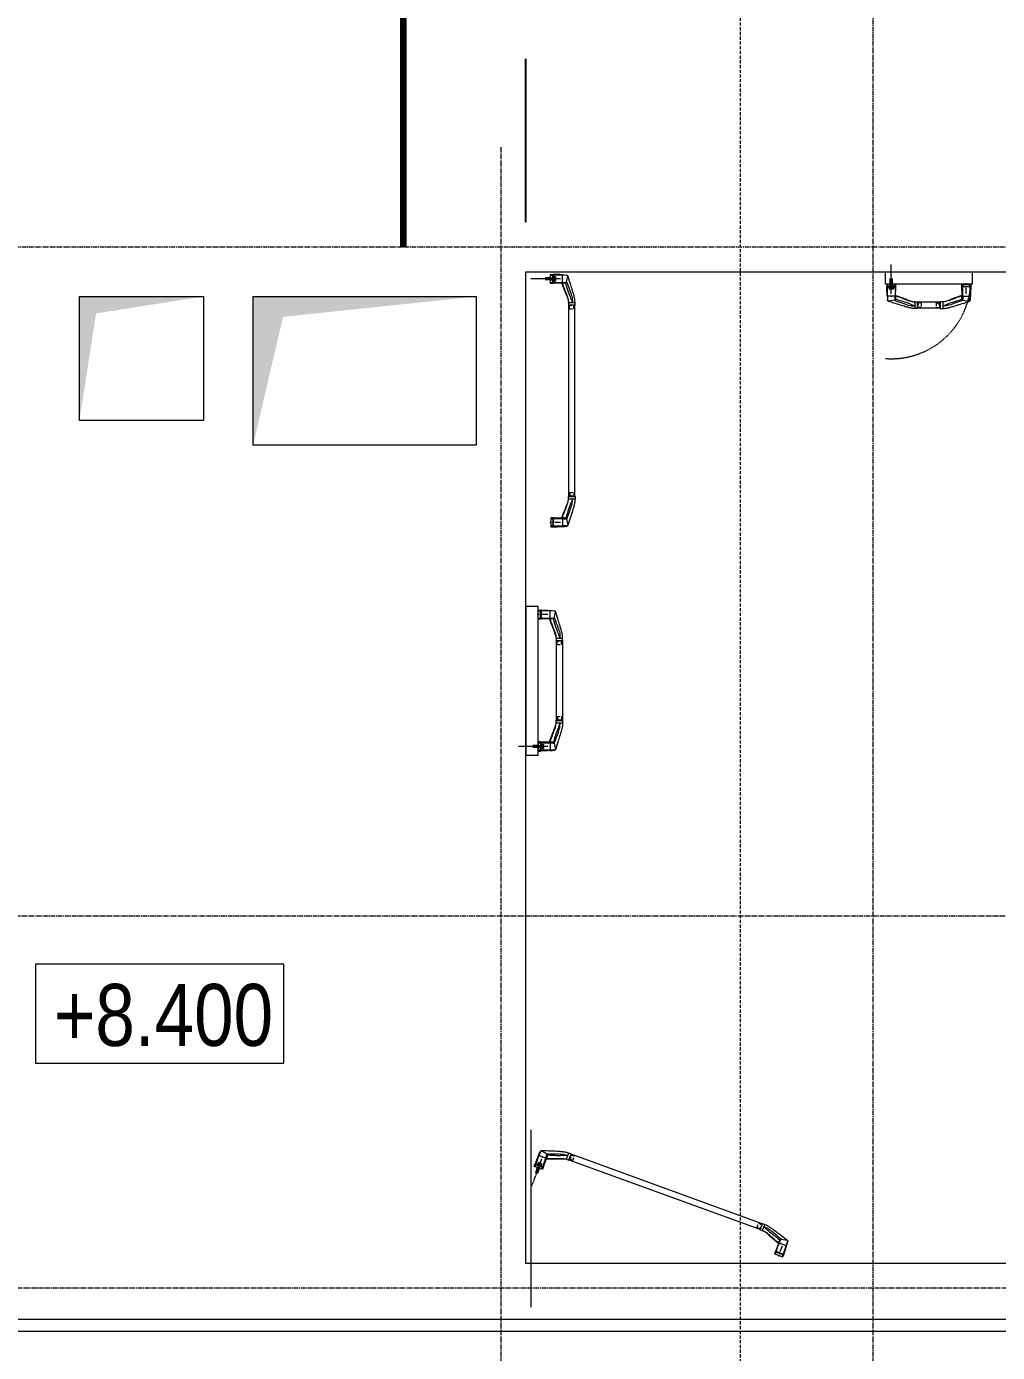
# Model space of a CAD drawing. Header units: millimetres. Extents: x -65509 to 912790, y 446 to 713294.
# Drawn here: x 177584 to 181499, y 363717 to 369066 of the extents above; entities that cross this region are included whole.
import ezdxf
from ezdxf.enums import TextEntityAlignment as Align

# ---------------------------------------------------------------- set-up
doc = ezdxf.new("R2010")
doc.units = ezdxf.units.MM
for name, pattern in [('CENTER2', [28.575, 19.05, -3.175, 3.175, -3.175]), ('CENTERLINE', [30, 12, -1.5, 3, -1.5, 12]), ('DASHED', [19.05, 12.7, -6.35]), ('HIDDEN', [9.525, 6.35, -3.175])]:
    doc.linetypes.add(name, pattern=pattern)
for name, color, linetype, lineweight in [('5.3) ММП плитка 6.1', 5, 'Continuous', 120), ('АР_Двери_внутренние_антипаника', 250, 'Continuous', 0), ('АР_Мебель', 250, 'Continuous', 5), ('АР_Отметка', 250, 'Continuous', 13), ('АР_Разрезы марка', 7, 'Continuous', 13), ('АР_Ф_ЛК', 250, 'Continuous', 5), ('ДШ_КР', 250, 'Continuous', 35), ('ОВ_Шахты', 250, 'Continuous', 5), ('РД_Оси_100', 250, 'Continuous', 0)]:
    doc.layers.add(name, color=color, linetype=linetype, lineweight=lineweight)
doc.layers.add('АР_Делит', color=250, linetype='Continuous', lineweight=0, plot=False)
doc.styles.add('Arial_Narrow_08', font='ARIALN.TTF', dxfattribs={"width": 0.8})
doc.styles.add('style1', font='ARIALN.TTF')

# ---------------------------------------------------------------- blocks, each defined once
blk = doc.blocks.new('ЛК_4000х8500_2эт')
at = {"layer": 'АР_Делит'}
blk.add_lwpolyline([(-200, 4000), (8300, 4000), (8300, 0), (-200, 0)], close=True, dxfattribs=at)
blk = doc.blocks.new('СОШ_2200_АР_ОСИ_М100_28.05.24')
at = {"layer": 'РД_Оси_100', "linetype": 'CENTER2'}
for p, q in [((63600, -6155), (63600, 139938.679)), ((62100, -6155), (62100, 73302.739)), ((-5954.958, 72900), (95715.503, 72900))]:
    blk.add_line(p, q, dxfattribs=at)
for points in [[(119910, 70200), (-5954.958, 70200)], [(95715.503, 68700), (-5454.958, 68700), (-5954.958, 68850)]]:
    blk.add_lwpolyline(points, dxfattribs=at)
blk = doc.blocks.new('Отметка_план')
at = {"color": 7}
blk.add_lwpolyline([(0, 0), (10, 0), (10, 4), (0, 4)], close=True, dxfattribs=at)
at = {"style": 'Arial_Narrow_08', "width": 0.8}
blk.add_attdef('OTMG', text='', height=2.5, dxfattribs=at).set_placement((9.062, 0.702), align=Align.RIGHT)
blk = doc.blocks.new('otv')
at = {"linetype": 'Continuous'}
blk.add_lwpolyline([(0, -1), (0, 0), (1, 0), (1, -1)], close=True, dxfattribs=at)
blk.add_solid([(0, -1), (0, 0), (0.1346, -0.1366), (1, 0)], dxfattribs=at)
blk = doc.blocks.new('UUNEW01NEW00')
at = {"layer": 'АР_Двери_внутренние_антипаника', "color": 1, "linetype": 'Continuous'}
for p, q in [((-9.3, 0.2), (-14.4, -1.5)), ((-9.2, 0.8), (-9.3, 0.2)), ((-9.3, -0.1), (-9.3, 0.2)), ((-9.2, 0.2), (-9.3, 0.2)), ((-9.1, 1), (-9.2, 0.8)), ((-8.9, 0.5), (-9.2, 0.2)), ((-9.1, 19.3), (-8.9, 19.4)), ((-9.1, 19.3), (-9, 18.8)), ((-9, 1.2), (-9.1, 1)), ((-9, 18.8), (-8.8, 18.6)), ((-8.8, 1.3), (-9, 1.2)), ((-8.9, 19.4), (-8.5, 19.5)), ((-8.7, 0.8), (-8.9, 0.5)), ((-8.8, 18.6), (-8.6, 18.4)), ((-8.6, 0.9), (-8.7, 0.8)), ((-8.6, 18.4), (-8.4, 18.2)), ((-8.6, 1), (-8.6, 0.9)), ((-8.5, 1), (-8.6, 1)), ((-8.5, 19.5), (-8.2, 19.5)), ((-8.4, 0.8), (-8.5, 1.5)), ((-8.4, 1.3), (-8.5, 1)), ((-8.4, 18.2), (-8.1, 18.1)), ((-8.4, 1.4), (-8.4, 0.4)), ((-8.3, 0.5), (-8.4, 0.8)), ((-8.4, 0.4), (-8.4, -0.4)), ((-8.4, 0.4), (-8.3, 0.4)), ((-8.1, 0.2), (-8.3, 0.5)), ((-8.2, 19.5), (-7.8, 19.6)), ((-8.1, 18.1), (-7.6, 18)), ((-7.8, 0.1), (-8.1, 0.2)), ((-7.8, 19.6), (-7.5, 19.6)), ((-7.4, 0), (-7.8, 0.1)), ((-7.5, 18.3), (-7.6, 18.2)), ((-7.6, 18.2), (-7.6, 18)), ((-7.6, 18), (-7.6, 16.2)), ((-7.6, 16.2), (-7.6, 14.1)), ((-7.6, 14.1), (-7.6, 12.2)), ((-7.6, 12.2), (-7.6, 9.8)), ((-7.6, 9.8), (-7.6, 7.8)), ((-7.6, 7.8), (-7.6, 6.2)), ((-7.6, 6.2), (-7.6, 4.7)), ((-7.6, 4.7), (-7.5, 3.2)), ((-7.5, 19.6), (-7.1, 19.6)), ((-7.4, 18.3), (-7.5, 18.3)), ((-7.5, 3.2), (-7.5, 1.6)), ((-7.5, 1.6), (-7.4, 0)), ((-7.5, 0), (-7.5, 0)), ((-7.5, 0), (-7.3, 0)), ((-7.3, 18.3), (-7.4, 18.3)), ((-7.4, 0), (7.4, 0)), ((-7.2, 18.3), (-7.3, 18.3)), ((-7.3, 0), (7.3, 0)), ((-7.1, 18.3), (-7.2, 18.3)), ((-7.1, 24), (-7.1, 19.6)), ((-7.1, 19.6), (7.1, 19.6)), ((-7.1, 19.6), (-7.1, 18.3)), ((7.1, 18.3), (-7.1, 18.3)), ((-3.5, 16), (-4.6, 16.4)), ((-4.6, 16.4), (-4.6, 16.3)), ((-3.5, 15.9), (-4.6, 16.3)), ((-4.6, 16.3), (-3.8, 14.8)), ((-3.8, 14.8), (-3.3, 14.8)), ((-3, 14.7), (-3.8, 14.7)), ((-3.8, 14.7), (-3.8, 14.6)), ((-3, 14.6), (-3.8, 14.6)), ((-3.8, 14.6), (-3.8, 13.7)), ((-3.8, 13.7), (-3, 13.7)), ((-3.3, 14.8), (-3.6, 15.5)), ((-3.6, 15.5), (-2.7, 15.3)), ((-3.3, 14.9), (-3.6, 15.5)), ((-2.3, 15.7), (-3.5, 16)), ((-2.3, 15.6), (-3.5, 15.9)), ((-3.1, 14.4), (-3.4, 14.4)), ((-3.4, 14.4), (-3.4, 13.9)), ((-3.4, 14), (-3.1, 14)), ((-3.4, 13.9), (-3.1, 13.9)), ((-3.3, 14.9), (-3.3, 14.8)), ((-3, 14.4), (-3.1, 14.4)), ((-3.1, 14), (-3.1, 13.9)), ((-3.1, 14), (-3, 14)), ((-3.1, 13.9), (-3, 13.9)), ((-3, 14.7), (-3, 14.6)), ((-2.9, 14.7), (-3, 14.7)), ((-2.9, 14.6), (-3, 14.6)), ((-2.9, 14.4), (-3, 14.4)), ((-3, 14.4), (-3, 14.4)), ((-3, 14.4), (-3, 14.4)), ((-3, 14), (-3, 14)), ((-3, 14), (-3, 14)), ((-3, 14), (-2.9, 14)), ((-3, 13.9), (-3, 13.9)), ((-3, 13.9), (-3, 13.9)), ((-3, 13.9), (-2.9, 13.9)), ((-3, 13.7), (-2.9, 13.7)), ((-2.8, 14.7), (-2.9, 14.7)), ((-2.9, 14.7), (-2.9, 14.7)), ((-2.8, 14.5), (-2.9, 14.6)), ((-2.9, 14.6), (-2.9, 14.6)), ((-2.9, 14.3), (-2.9, 14.4)), ((-2.9, 14.3), (-2.9, 14.3)), ((-2.9, 14.3), (-2.9, 14.3)), ((-2.9, 14.3), (-2.9, 14.3)), ((-2.9, 14), (-2.9, 14.3)), ((-2.9, 14.1), (-2.9, 14)), ((-2.9, 14), (-2.9, 14.1)), ((-2.9, 14.1), (-2.9, 14.1)), ((-2.9, 14.1), (-2.9, 14.1)), ((-2.9, 14.1), (-2.9, 14.1)), ((-2.9, 14), (-2.9, 14)), ((-2.9, 13.9), (-2.9, 14)), ((-2.9, 14), (-2.9, 14)), ((-2.9, 14), (-2.9, 14)), ((-2.9, 13.9), (-2.9, 13.9)), ((-2.9, 13.9), (-2.9, 13.9)), ((-2.9, 13.7), (-2.8, 13.7)), ((-2.7, 14.6), (-2.8, 14.7)), ((-2.7, 14.5), (-2.8, 14.5)), ((-2.8, 13.7), (-2.8, 13.8)), ((-2.8, 13.8), (-2.7, 13.8)), ((-2.7, 15.3), (-1.7, 15.1)), ((-2.6, 14.6), (-2.7, 14.6)), ((-2.6, 14.5), (-2.7, 14.5)), ((-2.7, 13.8), (-2.6, 13.8)), ((-2.6, 14.5), (-2.6, 14.6)), ((-2.6, 14.6), (-2.6, 14.6)), ((-2.6, 14.4), (-2.6, 14.5)), ((-2.5, 14.5), (-2.6, 14.5)), ((-2.5, 14.4), (-2.6, 14.4)), ((-2.6, 14.4), (-2.6, 14.4)), ((-2.6, 13.8), (-2.6, 13.9)), ((-2.6, 13.9), (-2.5, 13.9)), ((-2.5, 14.4), (-2.5, 14.5)), ((-2.5, 14.4), (-2.5, 14.3)), ((-2.5, 14.3), (-2.5, 14.4)), ((-2.5, 14), (-2.5, 14.3)), ((-2.5, 13.9), (-2.5, 14)), ((-1, 15.5), (-2.3, 15.7)), ((-1, 15.4), (-2.3, 15.6)), ((-2.2, 14.5), (-2.3, 14.5)), ((-2.3, 14.5), (-2.3, 14.4)), ((-2.3, 14.4), (-2.3, 14.3)), ((-2.2, 14.4), (-2.3, 14.4)), ((-2.3, 14.4), (-2.3, 14.3)), ((-2.3, 14.3), (-2.3, 14)), ((-2.3, 14), (-2.3, 13.9)), ((-2.3, 13.9), (-2.3, 13.9)), ((-2.3, 13.9), (-2.2, 13.8)), ((-2.1, 14.6), (-2.2, 14.6)), ((-2.2, 14.6), (-2.2, 14.5)), ((-2.1, 14.5), (-2.2, 14.5)), ((-2.2, 14.5), (-2.2, 14.4)), ((-2.2, 13.8), (-2.2, 13.8)), ((-2.2, 13.8), (-2.1, 13.8)), ((-2, 14.7), (-2.1, 14.6)), ((-2, 14.6), (-2.1, 14.5)), ((-2.1, 14.6), (-2.1, 14.6)), ((-2.1, 14.5), (-2.1, 14.5)), ((-2.1, 13.8), (-2, 13.7)), ((-1.9, 14.7), (-2, 14.7)), ((-1.9, 14.6), (-2, 14.6)), ((-2, 13.7), (-2, 13.7)), ((-2, 13.7), (-1.9, 13.7)), ((-1.8, 14.7), (-1.9, 14.7)), ((-1.8, 14.6), (-1.9, 14.6)), ((-1.8, 14.4), (-1.9, 14.4)), ((-1.9, 14.4), (-1.9, 14.3)), ((-1.9, 14.3), (-1.9, 14)), ((-1.9, 14.3), (-1.9, 14.3)), ((-1.9, 14.3), (-1.9, 14.3)), ((-1.9, 14.3), (-1.9, 14.3)), ((-1.9, 14.1), (-1.9, 14.1)), ((-1.9, 14.1), (-1.9, 14.1)), ((-1.9, 14.1), (-1.9, 14.1)), ((-1.9, 14.1), (-1.8, 14)), ((-1.9, 14), (-1.9, 14)), ((-1.9, 14), (-1.9, 14)), ((-1.9, 14), (-1.9, 13.9)), ((-1.9, 13.9), (-1.8, 13.9)), ((-1.9, 13.7), (-1.8, 13.7)), ((-1.8, 14.7), (-1.8, 14.6)), ((-1.5, 14.7), (-1.8, 14.7)), ((-1.5, 14.6), (-1.8, 14.6)), ((-1.7, 14.4), (-1.8, 14.4)), ((-1.8, 14.4), (-1.8, 14.4)), ((-1.8, 14.4), (-1.8, 14.4)), ((-1.8, 14), (-1.8, 14)), ((-1.8, 14), (-1.8, 14)), ((-1.8, 14), (-1.7, 14)), ((-1.8, 13.9), (-1.8, 13.9)), ((-1.8, 13.9), (-1.8, 13.9)), ((-1.8, 13.9), (-1.7, 13.9)), ((-1.8, 13.7), (-1.5, 13.7)), ((-1.7, 15.1), (-0.7, 15)), ((-1.7, 14.4), (-1.7, 14.4)), ((-1.6, 14.4), (-1.7, 14.4)), ((-1.7, 14), (-1.7, 13.9)), ((-1.7, 14), (-1.7, 14)), ((-1.7, 14), (-1.6, 14)), ((-1.7, 13.9), (-1.6, 13.9)), ((-1.7, 13.9), (-1.7, 13.9)), ((-1.5, 14.4), (-1.6, 14.4)), ((-1.6, 14.4), (-1.6, 14.4)), ((-1.6, 14), (-1.6, 13.9)), ((-1.6, 14), (-1.6, 14)), ((-1.6, 14), (-1.5, 14)), ((-1.6, 13.9), (-1.6, 13.9)), ((-1.6, 13.9), (-1.5, 13.9)), ((-1.5, 14.7), (-1.5, 14.6)), ((-1.4, 14.7), (-1.5, 14.7)), ((-1.4, 14.6), (-1.5, 14.6)), ((-1.4, 14.3), (-1.5, 14.4)), ((-1.5, 14.4), (-1.5, 14.4)), ((-1.5, 14.4), (-1.5, 14.4)), ((-1.5, 14), (-1.4, 14.1)), ((-1.5, 14), (-1.5, 14)), ((-1.5, 14), (-1.5, 14)), ((-1.5, 14), (-1.5, 14)), ((-1.5, 13.9), (-1.5, 13.9)), ((-1.5, 13.9), (-1.5, 13.9)), ((-1.5, 13.9), (-1.5, 13.9)), ((-1.5, 13.9), (-1.4, 13.9)), ((-1.5, 13.7), (-1.4, 13.7)), ((-1.3, 14.7), (-1.4, 14.7)), ((-1.3, 14.6), (-1.4, 14.6)), ((-1.4, 14.3), (-1.4, 14.3)), ((-1.4, 14.3), (-1.4, 14.3)), ((-1.4, 14.3), (-1.4, 14.3)), ((-1.4, 14), (-1.4, 14.3)), ((-1.4, 14.1), (-1.4, 14)), ((-1.4, 14.1), (-1.4, 14.1)), ((-1.4, 14.1), (-1.4, 14.1)), ((-1.4, 14.1), (-1.4, 14.1)), ((-1.4, 13.9), (-1.4, 14)), ((-1.4, 14), (-1.4, 14)), ((-1.4, 14), (-1.4, 14)), ((-1.4, 13.7), (-1.3, 13.7)), ((-1.2, 14.6), (-1.3, 14.7)), ((-1.3, 14.7), (-1.3, 14.7)), ((-1.3, 14.5), (-1.3, 14.6)), ((-1.2, 14.5), (-1.3, 14.5)), ((-1.3, 13.7), (-1.2, 13.8)), ((-1.1, 14.6), (-1.2, 14.6)), ((-1.1, 14.5), (-1.2, 14.5)), ((-1.2, 13.8), (-1.2, 13.8)), ((-1.2, 13.8), (-1.1, 13.8)), ((-1.1, 14.5), (-1.1, 14.6)), ((-1.1, 14.6), (-1.1, 14.6)), ((-1.1, 14.4), (-1.1, 14.5)), ((-1, 14.5), (-1.1, 14.5)), ((-1, 14.4), (-1.1, 14.4)), ((-1.1, 14.4), (-1.1, 14.4)), ((-1.1, 13.8), (-1.1, 13.9)), ((-1.1, 13.9), (-1, 13.9)), ((0, 16.5), (-1, 15.5)), ((0, 16.4), (-1, 15.4)), ((-1, 15.5), (-1, 15.4)), ((-1, 14.4), (-1, 14.5)), ((-1, 14.3), (-1, 14.4)), ((-1, 14.4), (-1, 14.3)), ((-1, 14), (-1, 14.3)), ((-1, 13.9), (-1, 14)), ((0, 14.7), (-0.8, 14.7)), ((-0.8, 14.7), (-0.8, 14.6)), ((0, 14.6), (-0.8, 14.6)), ((-0.8, 14.6), (-0.8, 13.7)), ((-0.8, 13.7), (-0.4, 13.7)), ((-0.7, 15), (0, 15.7)), ((-0.1, 14.4), (-0.4, 14.4)), ((-0.4, 14.4), (-0.4, 14.2)), ((-0.4, 14.3), (-0.1, 14.3)), ((-0.4, 14.2), (-0.1, 14.2)), ((-0.4, 14.1), (-0.2, 14.1)), ((-0.4, 13.7), (-0.4, 14.1)), ((-0.2, 14.1), (0, 13.7)), ((0, 14.4), (-0.1, 14.4)), ((-0.1, 14.4), (-0.1, 14.4)), ((-0.1, 14.4), (-0.1, 14.4)), ((-0.1, 14.3), (-0.1, 14.2)), ((-0.1, 14.3), (-0.1, 14.3)), ((-0.1, 14.3), (-0.1, 14.3)), ((-0.1, 14.3), (0, 14.3)), ((-0.1, 14.2), (-0.1, 14.2)), ((-0.1, 14.2), (-0.1, 14.2)), ((-0.1, 14.2), (0, 14.2)), ((0, 16.5), (0, 16.4)), ((1, 15.5), (0, 16.5)), ((1, 15.4), (0, 16.4)), ((0, 15.7), (0.7, 15)), ((0, 14.7), (0, 14.6)), ((0.1, 14.7), (0, 14.7)), ((0.1, 14.6), (0, 14.6)), ((0, 14.3), (0, 14.4)), ((0, 14.4), (0, 14.4)), ((0, 14.3), (0, 14.4)), ((0, 14.4), (0, 14.4)), ((0, 14.4), (0, 14.4)), ((0, 14.4), (0, 14.4)), ((0, 14.4), (0, 14.4)), ((0, 14.3), (0, 14.3)), ((0, 14.3), (0, 14.3)), ((0, 14.3), (0, 14.3)), ((0, 14.2), (0, 14.3)), ((0, 14.3), (0, 14.3)), ((0, 14.3), (0, 14.3)), ((0, 14.3), (0, 14.3)), ((0, 14.2), (0, 14.2)), ((0, 14.2), (0, 14.2)), ((0, 13.7), (0.5, 13.7)), ((0.2, 14.7), (0.1, 14.7)), ((0.2, 14.6), (0.1, 14.6)), ((0.3, 14.6), (0.2, 14.7)), ((0.2, 14.7), (0.2, 14.7)), ((0.2, 14.5), (0.2, 14.6)), ((0.3, 14.5), (0.2, 14.5)), ((0.5, 13.7), (0.2, 14.1)), ((0.2, 14.1), (0.3, 14.1)), ((0.4, 14.6), (0.3, 14.6)), ((0.4, 14.5), (0.3, 14.5)), ((0.3, 14.1), (0.4, 14.2)), ((0.3, 14.1), (0.3, 14.1)), ((0.5, 13.8), (0.3, 14.1)), ((0.4, 14.5), (0.4, 14.6)), ((0.4, 14.6), (0.4, 14.6)), ((0.4, 14.4), (0.4, 14.5)), ((0.4, 14.4), (0.4, 14.5)), ((0.4, 14.5), (0.4, 14.5)), ((0.4, 14.3), (0.4, 14.4)), ((0.4, 14.4), (0.4, 14.4)), ((0.4, 14.4), (0.4, 14.4)), ((0.4, 14.2), (0.4, 14.3)), ((0.4, 14.3), (0.4, 14.3)), ((0.4, 14.2), (0.4, 14.2)), ((0.5, 13.8), (0.5, 13.7)), ((0.7, 15), (1.7, 15.1)), ((0.7, 14.7), (0.7, 14.6)), ((1.4, 14.7), (0.7, 14.7)), ((1.4, 14.6), (0.7, 14.6)), ((0.7, 14.6), (0.7, 13.7)), ((0.7, 13.7), (1.1, 13.7)), ((2.3, 15.7), (1, 15.5)), ((2.3, 15.6), (1, 15.4)), ((1, 15.5), (1, 15.4)), ((1.1, 13.7), (1.1, 14.3)), ((1.1, 14.3), (1.2, 14.3)), ((1.2, 14.3), (1.5, 13.7)), ((1.4, 14.7), (1.4, 14.6)), ((1.6, 14.2), (1.4, 14.7)), ((1.6, 14.1), (1.4, 14.6)), ((1.5, 13.7), (1.8, 13.7)), ((1.6, 14.2), (1.6, 14.1)), ((1.7, 14.2), (1.6, 14.2)), ((1.7, 14.1), (1.6, 14.1)), ((1.7, 15.1), (2.7, 15.3)), ((1.9, 14.7), (1.7, 14.2)), ((1.9, 14.6), (1.7, 14.1)), ((1.7, 14.2), (1.7, 14.1)), ((1.8, 13.7), (2, 14.3)), ((1.9, 14.7), (1.9, 14.6)), ((2.5, 14.7), (1.9, 14.7)), ((2.5, 14.6), (1.9, 14.6)), ((2, 14.3), (2.2, 14.3)), ((2.2, 14.3), (2.2, 13.7)), ((2.2, 13.7), (2.5, 13.7)), ((3.5, 16), (2.3, 15.7)), ((3.5, 15.9), (2.3, 15.6)), ((2.5, 14.7), (2.5, 14.6)), ((2.5, 13.7), (2.5, 14.6)), ((2.7, 15.3), (3.6, 15.5)), ((3.1, 14.7), (2.7, 13.8)), ((3.1, 14.6), (2.7, 13.7)), ((2.7, 13.8), (2.7, 13.7)), ((2.7, 13.7), (3.2, 13.7)), ((3.1, 14.7), (3.1, 14.6)), ((3.9, 14.7), (3.1, 14.7)), ((3.9, 14.6), (3.1, 14.6)), ((3.2, 13.7), (3.2, 13.9)), ((3.2, 13.9), (3.8, 13.9)), ((3.6, 15.5), (3.3, 14.8)), ((3.6, 15.5), (3.3, 14.9)), ((3.3, 14.9), (3.3, 14.8)), ((3.3, 14.8), (3.8, 14.8)), ((3.4, 14.3), (3.3, 14)), ((3.3, 14.1), (3.7, 14.1)), ((3.3, 14), (3.7, 14)), ((3.6, 14.3), (3.4, 14.3)), ((4.6, 16.4), (3.5, 16)), ((4.6, 16.3), (3.5, 15.9)), ((3.7, 14), (3.6, 14.3)), ((3.8, 14.8), (4.6, 16.3)), ((3.8, 13.9), (3.8, 13.7)), ((3.8, 13.7), (4.2, 13.7)), ((3.9, 14.7), (3.9, 14.6)), ((4.2, 13.8), (3.9, 14.7)), ((4.2, 13.7), (3.9, 14.6)), ((4.2, 13.8), (4.2, 13.7)), ((4.6, 16.4), (4.6, 16.3)), ((6.7, -9.4), (7.3, 0)), ((7.1, 19.6), (7.1, 24)), ((7.1, 19.6), (7.1, 18.3)), ((7.1, 19.6), (7.5, 19.6)), ((7.2, 18.3), (7.1, 18.3)), ((7.3, 18.3), (7.2, 18.3)), ((7.5, 18.3), (7.3, 18.3)), ((7.4, 0), (7.5, 2)), ((7.8, 0.1), (7.4, 0)), ((7.5, 19.6), (7.8, 19.6)), ((7.6, 18.2), (7.5, 18.3)), ((7.5, 2), (7.6, 4)), ((7.6, 18), (7.6, 18.2)), ((7.6, 18), (8.1, 18.1)), ((7.6, 16.2), (7.6, 18)), ((7.6, 14.2), (7.6, 16.2)), ((7.6, 12.3), (7.6, 14.2)), ((7.6, 9.9), (7.6, 12.3)), ((7.6, 8), (7.6, 9.9)), ((7.6, 5.9), (7.6, 8)), ((7.6, 4), (7.6, 5.9)), ((7.8, 19.6), (8.2, 19.5)), ((8.1, 0.2), (7.8, 0.1)), ((8.1, 18.1), (8.4, 18.2)), ((8.3, 0.5), (8.1, 0.2)), ((8.2, 19.5), (8.5, 19.5)), ((8.4, 0.8), (8.3, 0.5)), ((8.4, 18.2), (8.6, 18.4)), ((8.5, 19.5), (8.9, 19.4)), ((8.6, 18.4), (8.8, 18.6)), ((8.8, 18.6), (9, 18.8)), ((8.9, 19.4), (9.1, 19.3)), ((9, 18.8), (9.1, 19.3)), ((-52.5, -11.9), (-52.5, -19.8)), ((-52.5, -19.8), (-52.5, -25.1)), ((-52.5, -25.1), (-47.5, -25.1)), ((-47.5, -11.9), (-47.5, -19.8)), ((-47.5, -11.9), (-47.5, -11.9)), ((-47.5, -19.8), (-46, -19.6)), ((-45.9, -19.8), (-47.5, -19.8)), ((-47.5, -19.8), (-47.5, -25.1)), ((-46, -19.6), (-44.5, -19.2)), ((-44.3, -19.8), (-45.9, -19.8)), ((-43.1, -11.4), (-44.5, -11.6)), ((-44.5, -19.2), (-42.9, -18.5)), ((-42.5, -19.7), (-44.3, -19.8)), ((-41.6, -11.2), (-43.1, -11.4)), ((-42.9, -18.5), (-41.3, -17.7)), ((-40.6, -19.6), (-42.5, -19.7)), ((-39.3, -10.7), (-41.6, -11.2)), ((-41.3, -17.7), (-39, -16.7)), ((-37.8, -19.2), (-40.6, -19.6)), ((-36.7, -9.9), (-39.3, -10.7)), ((-39, -16.7), (-36.4, -15.7)), ((-34.9, -18.5), (-37.8, -19.2)), ((-33.8, -8.9), (-36.7, -9.9)), ((-36.4, -15.7), (-33.5, -14.5)), ((-31.9, -17.6), (-34.9, -18.5)), ((-30.7, -7.7), (-33.8, -8.9)), ((-33.5, -14.5), (-30.3, -13.4)), ((-28.7, -16.6), (-31.9, -17.6)), ((-27.2, -6.3), (-30.7, -7.7)), ((-30.3, -13.4), (-26.8, -12.1)), ((-25.2, -15.3), (-28.7, -16.6)), ((-23.3, -4.8), (-27.2, -6.3)), ((-26.8, -12.1), (-22.9, -10.9)), ((-21.4, -13.9), (-25.2, -15.3)), ((-19.1, -3.2), (-23.3, -4.8)), ((-22.9, -10.9), (-18.7, -9.6)), ((-17.3, -12.4), (-21.4, -13.9)), ((-14.4, -1.5), (-19.1, -3.2)), ((-18.7, -9.6), (-14, -8.2)), ((-12.8, -10.8), (-17.3, -12.4)), ((-14, -8.2), (-8.8, -6.6)), ((-7.8, -9.1), (-12.8, -10.8)), ((-9, -3.8), (-9.3, -0.1)), ((-8.8, -6.6), (-9, -3.8)), ((-8.8, -6.6), (-8.8, -6.6)), ((-8.8, -7.3), (-8.8, -6.6)), ((-8.8, -6.6), (-8.7, -6.6)), ((-8.5, -8.1), (-8.8, -7.3)), ((-8.7, -6.6), (-8.6, -6.6)), ((-8.6, -6.6), (-8.4, -6.7)), ((-8.2, -8.7), (-8.5, -8.1)), ((-8.4, -0.4), (-8.3, -0.9)), ((-8.4, -6.7), (-8.1, -6.7)), ((-8.3, -0.9), (-8.3, -1.1)), ((-8.3, -1.1), (-8.3, -1.1)), ((-8.3, -1.2), (-8.2, -1.2)), ((-8.2, -1.2), (-8.2, -1.2)), ((-8.2, -1.2), (-8.2, -1.5)), ((-8.2, -1.5), (-8.2, -1.5)), ((-7.8, -9.1), (-8.2, -8.7)), ((-8.1, -6.7), (-8, -6.6)), ((-8, -7.1), (-8.1, -6.7)), ((-8.1, -6.7), (-8.1, -6.7)), ((-8, -6.6), (-8, -6.6)), ((-8, -6.6), (-7.9, -6.6)), ((-7.6, -7.6), (-8, -7.1)), ((-7.8, -6.9), (-7.9, -6.6)), ((-7.9, -6.6), (-7.9, -6.7)), ((-7.9, -6.7), (-7.9, -6.6)), ((-7.5, -7.2), (-7.8, -6.9)), ((-7.4, -8.9), (-7.8, -9.1)), ((-7.2, -8), (-7.6, -7.6)), ((-7.2, -7.4), (-7.5, -7.2)), ((-7.1, -8.7), (-7.4, -8.9)), ((-7.3, 0), (-7.2, -1.7)), ((-7.2, -1.7), (-7.2, -3.1)), ((-7.2, -3.1), (-7.1, -4.5)), ((-6.9, -7.4), (-7.2, -7.4)), ((-6.7, -8.2), (-7.2, -8)), ((-7.1, -4.5), (-7, -6)), ((-6.7, -8.2), (-7.1, -8.7)), ((-7, -6), (-6.9, -7.4)), ((-6.9, -7.4), (-6.8, -7.5)), ((-6.8, -7.5), (-6.8, -7.5)), ((-6.8, -7.5), (-6.8, -7.6)), ((-6.8, -7.6), (-6.8, -7.6)), ((-6.8, -7.6), (-6.8, -7.6)), ((-6.8, -7.6), (-6.8, -7.6)), ((-6.8, -7.6), (-6.8, -7.6)), ((-6.8, -7.6), (-6.8, -7.6)), ((-6.8, -7.6), (-6.8, -7.6)), ((-6.8, -7.6), (-6.8, -7.6)), ((-6.8, -7.6), (-6.8, -7.6)), ((-6.8, -7.6), (-6.8, -7.6)), ((-6.8, -7.6), (-6.8, -7.6)), ((-6.8, -7.6), (-6.8, -7.6)), ((-6.8, -7.6), (-6.8, -7.6)), ((-6.8, -7.6), (-6.8, -7.6)), ((-6.8, -7.6), (-6.7, -7.8)), ((-6.7, -7.8), (-6.6, -8)), ((-6.6, -8), (-6.7, -8.1)), ((-6.7, -8.1), (-6.7, -8.2)), ((-6.7, -8.2), (5.6, -10.6)), ((5.6, -10.6), (6.3, -10)), ((5.6, -10.6), (6, -10.6)), ((6, -10.6), (6.3, -10.5)), ((6.3, -10), (6.6, -9.7)), ((6.3, -10.5), (6.4, -10.5)), ((6.6, -9.7), (6.7, -9.4)), ((6.7, -9.4), (7.1, -9.3)), ((7.1, -9.3), (7.4, -9.1)), ((7.4, -9.1), (7.6, -8.9)), ((8.3, -0.4), (8.3, -0.3))]:
    blk.add_line(p, q, dxfattribs=at)
at = {"layer": 'АР_Двери_внутренние_антипаника', "color": 40, "linetype": 'Continuous'}
for p, q in [((-8.8, 1.3), (-13.2, -0.1)), ((-9.1, 24), (9.1, 24)), ((-9.1, 19.3), (-9.1, 24)), ((-9, 18.2), (-9.1, 19.3)), ((-9, 17.1), (-9, 18.2)), ((-8.5, 1.5), (-9, 17.1)), ((-8.5, 1.5), (-8.8, 1.3)), ((8.3, 0.5), (8, -3.9)), ((9.1, 24), (9.1, 19.3)), ((-53, -19.5), (-53, -12.4)), ((-53, -24.6), (-53, -19.5)), ((-47.5, -11.9), (-52.5, -11.9)), ((-52.5, -25.1), (-47.5, -25.1)), ((-47.5, -11.9), (-46.3, -11.8)), ((-47.5, -25.1), (-45.1, -25)), ((-45.1, -11.7), (-46.3, -11.8)), ((-44.4, -11.5), (-45.1, -11.7)), ((-45.1, -25), (-44.1, -24.9)), ((-42.2, -11), (-44.4, -11.6)), ((-44.1, -24.9), (-43.6, -24.9)), ((-43.6, -24.9), (-43, -24.8)), ((-43, -24.8), (-42.4, -24.8)), ((-42.4, -24.8), (-41.8, -24.7)), ((-40, -10.4), (-42.2, -11)), ((-41.8, -24.7), (-41.1, -24.6)), ((-41.1, -24.6), (-39.3, -24.3)), ((-38, -9.7), (-40, -10.4)), ((-39.3, -24.3), (-37.6, -23.9)), ((-36.1, -9), (-38, -9.7)), ((-37.6, -23.9), (-36.2, -23.6)), ((-36.2, -23.6), (-35.1, -23.3)), ((-34.2, -8.3), (-36.1, -9)), ((-35.1, -23.3), (-34.2, -23.1)), ((-32.1, -7.5), (-34.2, -8.3)), ((-34.2, -23.1), (-33.1, -22.8)), ((-33.1, -22.8), (-31.7, -22.5)), ((-30.3, -6.7), (-32.1, -7.5)), ((-31.7, -22.5), (-30.1, -22)), ((-28.2, -5.9), (-30.3, -6.7)), ((-30.1, -22), (-28.2, -21.5)), ((-25.9, -4.9), (-28.2, -5.9)), ((-28.2, -21.5), (-26, -20.8)), ((-26, -20.8), (-23.3, -20)), ((-23.3, -3.9), (-25.9, -4.9)), ((-20.4, -2.7), (-23.3, -3.9)), ((-23.3, -20), (-20.2, -19.1)), ((-17, -1.5), (-20.4, -2.7)), ((-20.2, -19.1), (-17.7, -18.3)), ((-17.7, -18.3), (-14.9, -17.4)), ((-13.2, -0.1), (-17, -1.5)), ((-14.9, -17.4), (-11.8, -16.4)), ((-11.8, -16.4), (-8.3, -15.3)), ((-8.3, -15.3), (-4.5, -14.1)), ((-4.5, -14.1), (-0.2, -12.7)), ((-0.2, -12.7), (4.6, -11.2)), ((4.6, -11.2), (5.6, -10.9)), ((5.6, -10.9), (6.4, -10.5)), ((6.4, -10.5), (7.3, -9.6)), ((7.3, -9.6), (7.6, -8.9)), ((7.6, -8.9), (7.7, -8.7)), ((8, -3.9), (7.7, -8.6)), ((7.7, -8.7), (7.7, -8.6))]:
    blk.add_line(p, q, dxfattribs=at)
at = {"layer": 'АР_Двери_внутренние_антипаника', "color": 1, "linetype": 'CENTERLINE'}
blk.add_line((0, 4.4), (0, 26), dxfattribs=at)
at = {"layer": 'АР_Двери_внутренние_антипаника', "color": 1, "linetype": 'HIDDEN'}
for p, q in [((-60.5, -14), (-53, -14)), ((-60.5, -14), (-60.5, -23)), ((-60.5, -23), (-53, -23)), ((-54.5, -17.6), (-54.5, -14.1)), ((-54.5, -14.1), (-53, -14.1)), ((-54.5, -17.6), (-53, -17.6))]:
    blk.add_line(p, q, dxfattribs=at)
at = {"layer": 'АР_Двери_внутренние_антипаника', "color": 1, "linetype": 'Continuous'}
blk.add_arc((490.8, 29.3), 500, 183.3082, 184.1216, dxfattribs=at)
at = {"layer": 'АР_Двери_внутренние_антипаника', "color": 40, "linetype": 'Continuous'}
for centre, radius, start, end in [((-490.9, 27.7), 500, 356.9219, 359.0377), ((-52.5, -12.4), 0.5, 90, 180), ((-52.5, -24.6), 0.5, 180, 270)]:
    blk.add_arc(centre, radius, start, end, dxfattribs=at)
at = {"layer": 'АР_Двери_внутренние_антипаника', "color": 1, "linetype": 'Continuous'}
blk.add_point((0, 0), dxfattribs=at)
blk = doc.blocks.new('66NEW00')
at = {"layer": 'АР_Двери_внутренние_антипаника', "color": 40, "linetype": 'Continuous'}
for p, q in [((9.1, 0), (-9.1, 0)), ((-9.1, 0), (-9.1, -4.7)), ((9.1, -4.7), (9.1, 0)), ((-8.3, -23.5), (-8, -27.9)), ((8.5, -22.4), (9, -6.9)), ((8.5, -22.4), (8.8, -22.7)), ((8.8, -22.7), (13.2, -24.1)), ((9, -5.7), (9.1, -4.7)), ((9, -6.9), (9, -5.7)), ((13.2, -24.1), (17, -25.5)), ((17, -25.5), (20.4, -26.7)), ((20.4, -26.7), (23.3, -27.9)), ((-8, -27.9), (-7.7, -32.5)), ((-7.7, -32.7), (-7.7, -32.5)), ((-7.6, -32.8), (-7.7, -32.7)), ((-7.3, -33.6), (-7.6, -32.8)), ((-6.4, -34.5), (-7.3, -33.6)), ((-5.6, -34.9), (-6.4, -34.5)), ((-4.6, -35.2), (-5.6, -34.9)), ((0.2, -36.7), (-4.6, -35.2)), ((4.5, -38.1), (0.2, -36.7)), ((8.3, -39.3), (4.5, -38.1)), ((11.8, -40.4), (8.3, -39.3)), ((14.9, -41.4), (11.8, -40.4)), ((17.7, -42.3), (14.9, -41.4)), ((20.2, -43), (17.7, -42.3)), ((23.3, -44), (20.2, -43)), ((23.3, -27.9), (25.9, -28.9)), ((26, -44.8), (23.3, -44)), ((25.9, -28.9), (28.2, -29.9)), ((28.2, -45.4), (26, -44.8)), ((28.2, -29.9), (30.3, -30.7)), ((30.1, -46), (28.2, -45.4)), ((31.7, -46.4), (30.1, -46)), ((30.3, -30.7), (32.1, -31.4)), ((33.1, -46.8), (31.7, -46.4)), ((32.1, -31.4), (34.2, -32.3)), ((34.2, -47.1), (33.1, -46.8)), ((34.2, -32.3), (36.1, -33)), ((35.1, -47.3), (34.2, -47.1)), ((36.2, -47.6), (35.1, -47.3)), ((36.1, -33), (38, -33.7)), ((37.6, -47.9), (36.2, -47.6)), ((39.3, -48.2), (37.6, -47.9)), ((38, -33.7), (40, -34.4)), ((41.1, -48.6), (39.3, -48.2)), ((40, -34.4), (42.2, -35)), ((41.8, -48.7), (41.1, -48.6)), ((42.4, -48.7), (41.8, -48.7)), ((42.2, -35), (44.4, -35.5)), ((43, -48.8), (42.4, -48.7)), ((43.6, -48.9), (43, -48.8)), ((44.1, -48.9), (43.6, -48.9)), ((45.1, -49), (44.1, -48.9)), ((44.4, -35.5), (45.1, -35.6)), ((45.1, -35.6), (46.3, -35.8)), ((47.5, -49.1), (45.1, -49)), ((47.5, -35.8), (46.3, -35.8)), ((47.5, -35.8), (52.5, -35.8)), ((52.5, -49.1), (47.5, -49.1)), ((53, -43.4), (53, -36.3)), ((53, -48.6), (53, -43.4))]:
    blk.add_line(p, q, dxfattribs=at)
at = {"layer": 'АР_Двери_внутренние_антипаника', "color": 1, "linetype": 'Continuous'}
for p, q in [((-7.1, -4.4), (-7.1, 0)), ((7.1, 0), (7.1, -4.4)), ((-8.9, -4.6), (-9.1, -4.7)), ((-9, -5.2), (-9.1, -4.7)), ((-8.8, -5.4), (-9, -5.2)), ((-8.5, -4.5), (-8.9, -4.6)), ((-8.6, -5.6), (-8.8, -5.4)), ((-8.4, -5.7), (-8.6, -5.6)), ((-8.2, -4.4), (-8.5, -4.5)), ((-8.1, -5.8), (-8.4, -5.7)), ((-8.4, -23.1), (-8.3, -23.5)), ((-8.3, -23.5), (-8.1, -23.7)), ((-8.3, -24.4), (-8.3, -24.2)), ((-7.8, -4.4), (-8.2, -4.4)), ((-7.6, -5.9), (-8.1, -5.8)), ((-8.1, -23.7), (-7.8, -23.9)), ((-7.5, -4.4), (-7.8, -4.4)), ((-7.8, -23.9), (-7.4, -24)), ((-7.6, -5.8), (-7.5, -5.7)), ((-7.6, -5.9), (-7.6, -5.8)), ((-7.6, -7.7), (-7.6, -5.9)), ((-7.6, -9.8), (-7.6, -7.7)), ((-7.6, -11.7), (-7.6, -9.8)), ((-7.6, -14), (-7.6, -11.7)), ((-7.6, -16), (-7.6, -14)), ((-7.6, -18.1), (-7.6, -16)), ((-7.6, -19.9), (-7.6, -18.1)), ((-7.5, -21.9), (-7.6, -19.9)), ((-7.1, -4.4), (-7.5, -4.4)), ((-7.5, -5.7), (-7.3, -5.7)), ((-7.4, -24), (-7.5, -21.9)), ((7.4, -24), (-7.4, -24)), ((-7.3, -5.7), (-7.2, -5.6)), ((7.3, -24), (-7.3, -24)), ((-6.7, -33.3), (-7.3, -24)), ((-7.2, -5.6), (-7.1, -5.6)), ((7.1, -4.4), (-7.1, -4.4)), ((-7.1, -4.4), (-7.1, -5.6)), ((-7.1, -5.6), (7.1, -5.6)), ((7.1, -4.4), (7.1, -5.6)), ((7.5, -4.4), (7.1, -4.4)), ((7.1, -5.6), (7.2, -5.6)), ((7.2, -5.6), (7.3, -5.7)), ((7.3, -24), (7.2, -25.6)), ((7.2, -25.6), (7.2, -27.1)), ((7.3, -5.7), (7.4, -5.7)), ((7.5, -24), (7.3, -24)), ((7.4, -5.7), (7.5, -5.7)), ((7.5, -22.4), (7.4, -24)), ((7.4, -24), (7.8, -23.9)), ((7.8, -4.4), (7.5, -4.4)), ((7.5, -5.7), (7.6, -5.8)), ((7.6, -19.3), (7.5, -20.8)), ((7.5, -20.8), (7.5, -22.4)), ((7.5, -24), (7.5, -24)), ((8.1, -5.8), (7.6, -5.9)), ((7.6, -5.8), (7.6, -5.9)), ((7.6, -5.9), (7.6, -7.8)), ((7.6, -7.8), (7.6, -9.9)), ((7.6, -9.9), (7.6, -11.8)), ((7.6, -11.8), (7.6, -14.2)), ((7.6, -14.2), (7.6, -16.2)), ((7.6, -16.2), (7.6, -17.8)), ((7.6, -17.8), (7.6, -19.3)), ((8.2, -4.4), (7.8, -4.4)), ((7.8, -23.9), (8.1, -23.7)), ((8.4, -5.7), (8.1, -5.8)), ((8.1, -23.7), (8.3, -23.5)), ((8.5, -4.5), (8.2, -4.4)), ((8.2, -25.1), (8.2, -25.2)), ((8.3, -25.1), (8.2, -25.1)), ((8.2, -25.2), (8.2, -25.5)), ((8.2, -25.5), (8.2, -25.5)), ((8.3, -23.5), (8.4, -23.1)), ((8.4, -23.6), (8.3, -23.6)), ((8.4, -24.3), (8.3, -24.8)), ((8.3, -24.8), (8.3, -25.1)), ((8.3, -25.1), (8.3, -25.1)), ((8.6, -5.6), (8.4, -5.7)), ((8.4, -23.1), (8.5, -22.4)), ((8.4, -22.6), (8.5, -22.9)), ((8.4, -22.6), (8.4, -23.6)), ((8.4, -23.6), (8.4, -24.3)), ((8.9, -4.6), (8.5, -4.5)), ((8.5, -22.9), (8.6, -23)), ((8.8, -5.4), (8.6, -5.6)), ((8.6, -23), (8.6, -23.1)), ((8.6, -23.1), (8.7, -23.2)), ((8.7, -23.2), (8.9, -23.4)), ((9, -5.2), (8.8, -5.4)), ((8.8, -22.7), (9, -22.8)), ((9.1, -4.7), (8.9, -4.6)), ((8.9, -23.4), (9.2, -23.8)), ((9.1, -4.7), (9, -5.2)), ((9, -22.8), (9.1, -22.9)), ((9, -27.8), (9.3, -24)), ((9.1, -22.9), (9.2, -23.2)), ((9.2, -23.2), (9.3, -23.8)), ((9.2, -23.8), (9.3, -23.8)), ((9.3, -23.8), (14.4, -25.5)), ((9.3, -24), (9.3, -23.8)), ((14.4, -25.5), (19.1, -27.2)), ((-7.4, -33.1), (-7.6, -32.8)), ((-7.1, -33.3), (-7.4, -33.1)), ((-6.7, -33.3), (-7.1, -33.3)), ((-6.6, -33.7), (-6.7, -33.3)), ((-6.3, -34), (-6.6, -33.7)), ((-6.3, -34.5), (-6.4, -34.4)), ((-5.6, -34.5), (-6.3, -34)), ((-6, -34.6), (-6.3, -34.5)), ((-5.6, -34.5), (-6, -34.6)), ((6.7, -32.2), (-5.6, -34.5)), ((6.7, -31.8), (6.6, -32)), ((6.6, -32), (6.7, -32.1)), ((6.8, -31.6), (6.7, -31.8)), ((6.7, -32.2), (7.2, -32)), ((6.7, -32.1), (6.7, -32.2)), ((6.7, -32.2), (7.1, -32.7)), ((6.9, -31.4), (6.8, -31.5)), ((6.8, -31.5), (6.8, -31.5)), ((6.8, -31.5), (6.8, -31.5)), ((6.8, -31.5), (6.8, -31.6)), ((6.8, -31.6), (6.8, -31.6)), ((6.8, -31.6), (6.8, -31.6)), ((6.8, -31.6), (6.8, -31.6)), ((6.8, -31.6), (6.8, -31.6)), ((6.8, -31.6), (6.8, -31.6)), ((6.8, -31.6), (6.8, -31.6)), ((6.8, -31.6), (6.8, -31.6)), ((6.8, -31.6), (6.8, -31.6)), ((6.8, -31.6), (6.8, -31.6)), ((6.8, -31.6), (6.8, -31.6)), ((6.8, -31.6), (6.8, -31.6)), ((6.8, -31.6), (6.8, -31.6)), ((7, -29.9), (6.9, -31.4)), ((6.9, -31.4), (7.2, -31.3)), ((7.1, -28.5), (7, -29.9)), ((7.2, -27.1), (7.1, -28.5)), ((7.1, -32.7), (7.4, -32.9)), ((7.2, -31.3), (7.5, -31.2)), ((7.2, -32), (7.6, -31.6)), ((7.4, -32.9), (7.8, -33.1)), ((7.5, -31.2), (7.8, -30.9)), ((7.6, -31.6), (8, -31.1)), ((7.8, -30.9), (7.9, -30.6)), ((7.8, -33.1), (8.2, -32.7)), ((7.8, -33.1), (12.8, -34.8)), ((8, -30.6), (7.9, -30.6)), ((7.9, -30.6), (7.9, -30.6)), ((7.9, -30.6), (7.9, -30.6)), ((8, -31.1), (8.1, -30.6)), ((8.1, -30.6), (8, -30.6)), ((8, -30.6), (8, -30.6)), ((8.1, -30.7), (8.1, -30.6)), ((8.4, -30.7), (8.1, -30.7)), ((8.2, -32.7), (8.5, -32.1)), ((8.6, -30.6), (8.4, -30.7)), ((8.5, -32.1), (8.8, -31.3)), ((8.7, -30.6), (8.6, -30.6)), ((8.8, -30.6), (8.7, -30.6)), ((8.8, -30.6), (9, -27.8)), ((14, -32.2), (8.8, -30.6)), ((8.8, -30.6), (8.8, -30.6)), ((8.8, -31.3), (8.8, -30.6)), ((12.8, -34.8), (17.3, -36.4)), ((18.7, -33.6), (14, -32.2)), ((17.3, -36.4), (21.4, -37.9)), ((22.9, -34.9), (18.7, -33.6)), ((19.1, -27.2), (23.3, -28.8)), ((21.4, -37.9), (25.2, -39.3)), ((26.8, -36.1), (22.9, -34.9)), ((23.3, -28.8), (27.2, -30.3)), ((25.2, -39.3), (28.7, -40.5)), ((30.3, -37.3), (26.8, -36.1)), ((27.2, -30.3), (30.7, -31.7)), ((28.7, -40.5), (31.9, -41.6)), ((33.5, -38.5), (30.3, -37.3)), ((30.7, -31.7), (33.8, -32.9)), ((31.9, -41.6), (34.9, -42.5)), ((36.4, -39.6), (33.5, -38.5)), ((33.8, -32.9), (36.7, -33.9)), ((34.9, -42.5), (37.8, -43.2)), ((39, -40.7), (36.4, -39.6)), ((36.7, -33.9), (39.3, -34.6)), ((37.8, -43.2), (40.6, -43.6)), ((41.3, -41.7), (39, -40.7)), ((39.3, -34.6), (41.6, -35.1)), ((40.6, -43.6), (42.5, -43.7)), ((42.9, -42.5), (41.3, -41.7)), ((41.6, -35.1), (43.1, -35.4)), ((42.5, -43.7), (44.3, -43.7)), ((44.5, -43.1), (42.9, -42.5)), ((43.1, -35.4), (44.5, -35.6)), ((44.3, -43.7), (45.9, -43.7)), ((46, -43.6), (44.5, -43.1)), ((45.9, -43.7), (47.5, -43.7)), ((47.5, -43.7), (46, -43.6)), ((47.5, -35.9), (47.5, -43.7)), ((47.5, -35.9), (47.5, -35.9)), ((47.5, -43.7), (47.5, -49.1)), ((52.5, -49.1), (47.5, -49.1)), ((52.5, -35.9), (52.5, -43.7)), ((52.5, -43.7), (52.5, -49.1))]:
    blk.add_line(p, q, dxfattribs=at)
at = {"layer": 'АР_Двери_внутренние_антипаника', "color": 1, "linetype": 'CENTERLINE'}
blk.add_line((0, -19.6), (0, 2), dxfattribs=at)
at = {"layer": 'АР_Двери_внутренние_антипаника', "color": 1, "linetype": 'HIDDEN'}
for p, q in [((60.5, -38), (53, -38)), ((54.5, -38.1), (53, -38.1)), ((54.5, -41.6), (53, -41.6)), ((60.5, -47), (53, -47)), ((54.5, -41.6), (54.5, -38.1)), ((60.5, -38), (60.5, -47))]:
    blk.add_line(p, q, dxfattribs=at)
at = {"layer": 'АР_Двери_внутренние_антипаника', "color": 40, "linetype": 'Continuous'}
for centre, radius, start, end in [((490.9, 3.7), 500, 180.9623, 183.0781), ((52.5, -36.3), 0.5, 0, 90), ((52.5, -48.6), 0.5, 270, 0)]:
    blk.add_arc(centre, radius, start, end, dxfattribs=at)
at = {"layer": 'АР_Двери_внутренние_антипаника', "color": 1, "linetype": 'Continuous'}
blk.add_arc((-490.8, 5.3), 500, 355.8784, 356.6918, dxfattribs=at)
blk.add_point((0, 0), dxfattribs=at)
blk = doc.blocks.new('*U533')
at = {"layer": 'АР_Двери_внутренние_антипаника', "color": 40, "linetype": 'Continuous'}
for p, q in [((876.2, 97.1), (106, 97.1)), ((876.2, 72.7), (106, 72.7)), ((-4.5, 0), (-4.5, -22.2)), ((4.5, 0), (4.5, -22.2))]:
    blk.add_line(p, q, dxfattribs=at)
at = {"layer": 'АР_Двери_внутренние_антипаника', "color": 1, "linetype": 'HIDDEN'}
for p, q in [((4.5, 7.5), (-4.5, 7.5)), ((-4.5, 0), (-4.5, 7.5)), ((4.5, 0), (4.5, 7.5))]:
    blk.add_line(p, q, dxfattribs=at)
at = {"layer": 'АР_Двери_внутренние_антипаника', "color": 1, "linetype": 'Continuous'}
for p, q in [((-1.4, -22.2), (-3.7, 0)), ((3.7, 0), (1.4, -22.2))]:
    blk.add_line(p, q, dxfattribs=at)
at = {"layer": 'АР_Двери_внутренние_антипаника', "color": 1, "linetype": 'CENTERLINE'}
blk.add_line((0, -4), (0, -79.7), dxfattribs=at)
at = {"layer": 'АР_Двери_внутренние_антипаника', "xscale": 2, "yscale": 2, "zscale": 2, "rotation": 180}
for name, p in [('UUNEW01NEW00', (0, 47.9)), ('66NEW00', (982.2, 0))]:
    blk.add_blockref(name, p, dxfattribs=at)
blk = doc.blocks.new('*U534')
at = {"layer": 'АР_Двери_внутренние_антипаника', "color": 40, "linetype": 'Continuous'}
for p, q in [((196.1, 97.1), (106, 97.1)), ((196.1, 72.7), (106, 72.7)), ((-4.5, 0), (-4.5, -22.2)), ((4.5, 0), (4.5, -22.2))]:
    blk.add_line(p, q, dxfattribs=at)
at = {"layer": 'АР_Двери_внутренние_антипаника', "color": 1, "linetype": 'HIDDEN'}
for p, q in [((4.5, 7.5), (-4.5, 7.5)), ((-4.5, 0), (-4.5, 7.5)), ((4.5, 0), (4.5, 7.5))]:
    blk.add_line(p, q, dxfattribs=at)
at = {"layer": 'АР_Двери_внутренние_антипаника', "color": 1, "linetype": 'Continuous'}
for p, q in [((-1.4, -22.2), (-3.7, 0)), ((3.7, 0), (1.4, -22.2))]:
    blk.add_line(p, q, dxfattribs=at)
at = {"layer": 'АР_Двери_внутренние_антипаника', "color": 1, "linetype": 'CENTERLINE'}
blk.add_line((0, -4), (0, -79.7), dxfattribs=at)
at = {"layer": 'АР_Двери_внутренние_антипаника', "xscale": 2, "yscale": 2, "zscale": 2, "rotation": 180}
for name, p in [('UUNEW01NEW00', (0, 47.9)), ('66NEW00', (302.1, 0))]:
    blk.add_blockref(name, p, dxfattribs=at)
blk = doc.blocks.new('*U510')
at = {"layer": 'АР_Двери_внутренние_антипаника', "color": 40, "linetype": 'Continuous'}
for p, q in [((426.3, 97.1), (106, 97.1)), ((426.3, 72.7), (106, 72.7)), ((-4.5, 0), (-4.5, -22.2)), ((4.5, 0), (4.5, -22.2))]:
    blk.add_line(p, q, dxfattribs=at)
at = {"layer": 'АР_Двери_внутренние_антипаника', "color": 1, "linetype": 'HIDDEN'}
for p, q in [((4.5, 7.5), (-4.5, 7.5)), ((-4.5, 0), (-4.5, 7.5)), ((4.5, 0), (4.5, 7.5))]:
    blk.add_line(p, q, dxfattribs=at)
at = {"layer": 'АР_Двери_внутренние_антипаника', "color": 1, "linetype": 'Continuous'}
for p, q in [((-1.4, -22.2), (-3.7, 0)), ((3.7, 0), (1.4, -22.2))]:
    blk.add_line(p, q, dxfattribs=at)
at = {"layer": 'АР_Двери_внутренние_антипаника', "color": 1, "linetype": 'CENTERLINE'}
blk.add_line((0, -4), (0, -79.7), dxfattribs=at)
at = {"layer": 'АР_Двери_внутренние_антипаника', "xscale": 2, "yscale": 2, "zscale": 2, "rotation": 180}
for name, p in [('UUNEW01NEW00', (0, 47.9)), ('66NEW00', (532.3, 0))]:
    blk.add_blockref(name, p, dxfattribs=at)
blk = doc.blocks.new('*U511')
at = {"layer": 'АР_Двери_внутренние_антипаника', "color": 40, "linetype": 'Continuous'}
for p, q in [((925.6, 97.1), (106, 97.1)), ((925.6, 72.7), (106, 72.7)), ((-4.5, 0), (-4.5, -22.2)), ((4.5, 0), (4.5, -22.2))]:
    blk.add_line(p, q, dxfattribs=at)
at = {"layer": 'АР_Двери_внутренние_антипаника', "color": 1, "linetype": 'HIDDEN'}
for p, q in [((4.5, 7.5), (-4.5, 7.5)), ((-4.5, 0), (-4.5, 7.5)), ((4.5, 0), (4.5, 7.5))]:
    blk.add_line(p, q, dxfattribs=at)
at = {"layer": 'АР_Двери_внутренние_антипаника', "color": 1, "linetype": 'Continuous'}
for p, q in [((-1.4, -22.2), (-3.7, 0)), ((3.7, 0), (1.4, -22.2))]:
    blk.add_line(p, q, dxfattribs=at)
at = {"layer": 'АР_Двери_внутренние_антипаника', "color": 1, "linetype": 'CENTERLINE'}
blk.add_line((0, -4), (0, -79.7), dxfattribs=at)
at = {"layer": 'АР_Двери_внутренние_антипаника', "xscale": 2, "yscale": 2, "zscale": 2, "rotation": 180}
for name, p in [('UUNEW01NEW00', (0, 47.9)), ('66NEW00', (1031.6, 0))]:
    blk.add_blockref(name, p, dxfattribs=at)

msp = doc.modelspace()

# ---------------------------------------------------------------- hatches: boundary and pattern name
at = {"layer": '5.3) ММП плитка 6.1'}
h = msp.add_hatch(dxfattribs=at)
h.set_pattern_fill('ANGLE', color=256, scale=333)
h.set_pattern_definition([(0, (0, 0), (0, 2326.005), [1691.64, -634.365]), (90, (0, 0), (-2326.005, 1e-13), [1691.64, -634.365])])
h.paths.add_polyline_path([(166997.159, 385826.734), (163447.205, 385826.734), (163447.205, 380376.733), (165247.159, 380376.733), (165247.159, 373976.733), (163927.159, 373976.733), (163927.159, 373696.836), (163447.205, 373696.836), (163447.205, 368376.733), (166997.159, 368376.733)])
h.paths.add_polyline_path([(182027.159, 385826.733), (175697.159, 385826.733), (175697.159, 368176.733), (179397.159, 368176.733), (179397.159, 372396.733), (182027.159, 372396.733)])

# ---------------------------------------------------------------- linework, layer by layer
msp.add_line((179597.159, 368276.733), (179597.159, 368935.183))
at = {"layer": 'АР_Двери_внутренние_антипаника', "lineweight": 0, "ltscale": 2}
msp.add_lwpolyline([(181047.159, 368026.733), (181047.159, 368076.733), (181397.159, 368076.733), (181397.159, 368026.733)], close=True, dxfattribs=at)
at = {"layer": 'АР_Двери_внутренние_антипаника', "color": 252, "linetype": 'DASHED', "lineweight": 0, "ltscale": 0.2}
msp.add_lwpolyline([(181047.159, 367726.733, 0.41834069), (181390.947, 368027.092, -21.53646745)], format="xyb", dxfattribs=at)
at = {"layer": 'АР_Двери_внутренние_антипаника', "lineweight": 0}
msp.add_lwpolyline([(179647.159, 366126.733), (179647.159, 366726.733), (179597.159, 366726.733), (179597.159, 366126.733)], close=True, dxfattribs=at)
msp.add_lwpolyline([(179647.159, 366126.733), (179647.159, 366726.733), (179597.159, 366726.733), (179597.159, 366126.733)], close=True, dxfattribs=at)
at = {"layer": 'АР_Мебель'}
msp.add_line((179617.159, 364615.152), (179617.159, 363900.689), dxfattribs=at)
at = {"layer": 'АР_Разрезы марка', "linetype": 'DASHED', "lineweight": 0}
msp.add_lwpolyline([(179067.479, 293683.532), (179067.479, 361735.232), (180462.271, 361735.232), (180462.271, 398877.72), (173054.626, 398877.72), (173054.626, 429094.536)], dxfattribs=at)
at = {"layer": 'ДШ_КР', "color": 1, "lineweight": 0}
msp.add_lwpolyline([(162897.159, 363851.711), (183197.159, 363851.76), (183197.159, 363801.733), (162897.159, 363801.733)], close=True, dxfattribs=at)

# ---------------------------------------------------------------- block references
at = {"layer": 'АР_Двери_внутренние_антипаника', "color": 4, "lineweight": 30, "ltscale": 2, "xscale": -1}
for name, p, rotation in [('*U534', (181070.564, 368026.733), 180), ('*U510', (179647.159, 366161.733), 270)]:
    msp.add_blockref(name, p, dxfattribs=dict(at, rotation=rotation))
at = {"layer": 'АР_Двери_внутренние_антипаника', "color": 4, "lineweight": 30, "ltscale": 2}
for name, p, rotation in [('*U533', (179697.159, 368047.989), 270), ('*U511', (179647.149, 364461.747), 339.999458650775)]:
    msp.add_blockref(name, p, dxfattribs=dict(at, rotation=rotation))
at = {"layer": 'АР_Отметка'}
ref = msp.add_blockref('Отметка_план', (177620.674, 364884.163), dxfattribs=dict(at, xscale=100, yscale=100, zscale=100))
ref.add_attrib('OTMG', '+8.400', dxfattribs={"layer": '0', "color": 0, "height": 250, "style": 'style1'}).set_placement((178578.092, 365203.979), align=Align.TOP_RIGHT)
at = {"layer": 'АР_Ф_ЛК', "color": 5}
msp.add_blockref('ЛК_4000х8500_2эт', (179797.159, 364076.733), dxfattribs=at)
at = {"layer": 'ОВ_Шахты'}
for p, xscale, yscale in [((177797.138, 367976.733), 500, 500), ((178497.138, 367976.733), 900, 600)]:
    msp.add_blockref('otv', p, dxfattribs=dict(at, xscale=xscale, yscale=yscale))
at = {"layer": 'РД_Оси_100'}
msp.add_blockref('СОШ_2200_АР_ОСИ_М100_28.05.24', (117397.159, 295276.733), dxfattribs=at)

doc.saveas('drawing.dxf')
